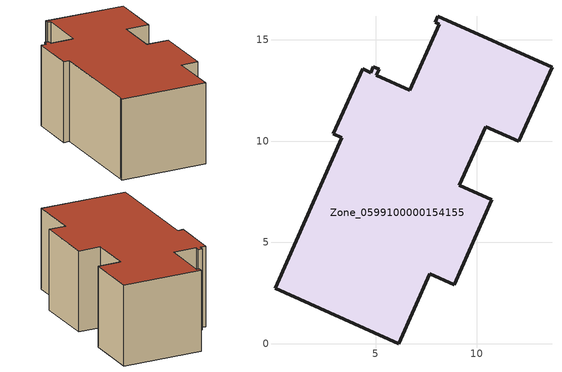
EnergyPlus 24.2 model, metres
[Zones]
Zone_0599100000154155
 floor ground (C_G): 9.13,7.81 10.74,7.1 8.88,2.9 7.67,3.44 6.15,0 0.02,2.73 0.13,2.97 3.31,10.18 2.91,10.36 4.35,13.57 4.74,13.39 4.88,13.69 5.17,13.56 5.04,13.26 6.68,12.52 8.13,15.78 7.93,15.87 8.07,16.16 13.71,13.64 12.07,9.99 10.43,10.72 z3.69
 wall outside (C_F): 8.13,15.78 6.68,12.52 5.04,13.26 5.17,13.56 4.88,13.69 4.74,13.39 4.35,13.57 2.91,10.36 3.31,10.18 0.13,2.97 0.02,2.73 6.15,0 7.67,3.44 8.88,2.9 10.74,7.1 9.13,7.81 10.43,10.72 12.07,9.99 13.71,13.64 8.07,16.16 7.93,15.87 8.13,15.78 z3.69:9.9
 roof outside (C_R): 0.13,2.97 0.02,2.73 6.15,0 7.67,3.44 8.88,2.9 10.74,7.1 9.13,7.81 10.43,10.72 12.07,9.99 13.71,13.64 8.07,16.16 7.93,15.87 8.13,15.78 6.68,12.52 5.04,13.26 5.17,13.56 4.88,13.69 4.74,13.39 4.35,13.57 2.91,10.36 3.31,10.18 z9.9
[BUILDING]
Pand.0599100000154155: North Axis=0; Terrain=City; Loads Convergence Tolerance Value=0.04; Temperature Convergence Tolerance Value=0.4; Solar Distribution=FullExterior; Maximum Number of Warmup Days=25; Minimum Number of Warmup Days=1
[Site:Location]
Rotterdam.The.Hague.AP_ZH_NLD Design_Conditions: Latitude=51.96; Longitude=4.45; Time Zone=1; Elevation=-4.5
[SITE:GROUNDTEMPERATURE:BUILDINGSURFACE]
18, 18, 18, 18, 18, 18, 18, 18, 18, 18, 18, 18
[MATERIAL] Thermal Absorptance=0.9; Solar Absorptance=0.7; Visible Absorptance=0.7
Name | Roughness | Thickness | Conductivity | Density | Specific Heat
G.D.1965 | MediumSmooth | 0.15 | 1 | 540 | 1210
F.D.1965 | Rough | 0.3 | 0.857143 | 1920 | 840
R.D.1965 | MediumRough | 0.2 | 0.08 | 1500 | 1000
[CONSTRUCTION]
C_G: G.D.1965
C_F: F.D.1965
C_R: R.D.1965
[ZONE]
Zone_0599100000154155: Type=1; Multiplier=1; Ceiling Height=Autocalculate; Volume=Autocalculate; Floor Area=autocalculate; Part of Total Floor Area=Yes
[ZONEINFILTRATION:DESIGNFLOWRATE]
Infil_Zone_0599100000154155: Zone or ZoneList or Space or SpaceList=Zone_0599100000154155; Schedule=AlwaysOn; Design Flow Rate Calculation Method=Flow/Area; Flow Rate per Floor Area=0.0042; Constant Term Coefficient=1; Temperature Term Coefficient=0; Velocity Term Coefficient=0; Velocity Squared Term Coefficient=0
[HVACTEMPLATE:ZONE:IDEALLOADSAIRSYSTEM]
Zone_0599100000154155: Maximum Heating Supply Air Temperature=50; Minimum Cooling Supply Air Temperature=13; Maximum Heating Supply Air Humidity Ratio=0.0156; Minimum Cooling Supply Air Humidity Ratio=0.0077; Heating Limit=NoLimit; Cooling Limit=NoLimit; Dehumidification Control Type=ConstantSensibleHeatRatio; Cooling Sensible Heat Ratio=0.7; Dehumidification Setpoint=60; Humidification Control Type=None; Humidification Setpoint=30; Outdoor Air Method=None; Outdoor Air Flow Rate per Person=0.00944; Outdoor Air Flow Rate per Zone Floor Area=0; Outdoor Air Flow Rate per Zone=0; Demand Controlled Ventilation Type=None; Outdoor Air Economizer Type=NoEconomizer; Heat Recovery Type=None; Sensible Heat Recovery Effectiveness=0.7; Latent Heat Recovery Effectiveness=0.65
[ZONECONTROL:THERMOSTAT]
ThermostatControl_Zone_0599100000154155: Zone or ZoneList=Zone_0599100000154155; Control Type Schedule=DualSetpointControlType; Control 1=Thermostat_Zone_0599100000154155; Temperature Difference Between Cutout And Setpoint=0
[THERMOSTATSETPOINT:DUALSETPOINT]
Thermostat_Zone_0599100000154155: Heating Setpoint Temperature Schedule=HeatingSetpoint_Zone_0599100000154155; Cooling Setpoint Temperature Schedule=CoolingSetpoint_Zone_0599100000154155
[SCHEDULE:COMPACT]
HeatingSetpoint_Zone_0599100000154155: Through: 12/31, For: AllDays, Until: 24:00, 21
CoolingSetpoint_Zone_0599100000154155: Through: 12/31, For: AllDays, Until: 24:00, 24
DualSetpointControlType: Through: 12/31, For: AllDays, Until: 24:00, 4
AlwaysOn: Through: 12/31, For: AllDays, Until: 24:00, 1
